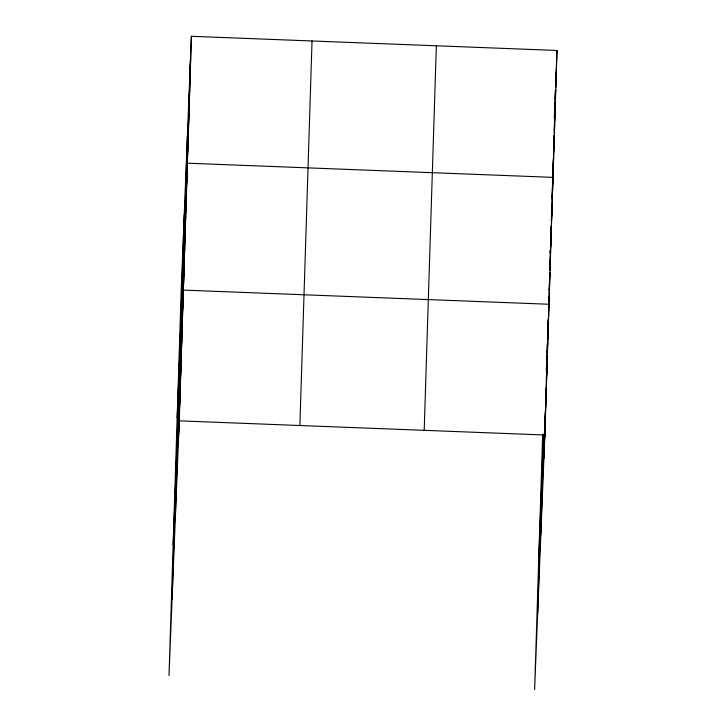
<?xml version="1.0" encoding="UTF-8"?>
<svg xmlns="http://www.w3.org/2000/svg" width="726" height="726" viewBox="0 0 726 726"><rect width="100%" height="100%" fill="white"/><g stroke="black" fill="none" stroke-linecap="round" stroke-linejoin="round"><path stroke-width="1.09" d="M172.071 599.349L184.222 214.805M175.22 520.851L187.372 136.316M178.278 444.666L190.43 60.122M191.392 36.3L181.164 290.999L169.004 675.534L179.24 420.844L191.392 36.3L556.996 50.466L544.836 435.001L534.608 689.7L542.685 434.175M299.883 425.518L312.035 40.974M424.193 430.327L436.344 45.792M537.667 613.515L543.338 434.121M540.825 535.017L544.001 434.447M543.883 458.823L544.663 434.239M544.872 427.541L545.398 410.78M545.58 405.19L546.106 388.428M546.315 381.722L546.85 364.96M547.059 358.254L547.558 342.608M547.767 335.902L548.312 318.569M548.484 313.278L549.019 296.362M549.219 290.01L549.754 273.094L549.682 275.208M549.954 266.751L550.49 249.826M551.225 226.566L550.689 243.482L551.978 209.088M551.388 221.276L551.923 204.36M552.123 198.016L552.658 181.092M552.858 174.748L553.366 158.885M553.566 152.542L554.101 135.617M554.301 129.273L554.836 112.358L554.7 116.587M555.036 106.014L555.535 90.151M555.771 82.746L556.034 74.288M189.767 81.276L190.72 57.454M189.096 102.42L190.384 68.026M188.424 123.574L189.722 89.171M188.098 134.147L189.05 110.325M187.426 155.3L188.715 120.897M186.754 176.445L188.052 142.051M177.153 417.895L187.381 163.196L552.985 177.362L552.114 199.015M185.756 208.171L187.045 173.777M185.085 229.325L186.373 194.922M184.749 239.898L185.711 216.076M184.086 261.051L185.375 226.648M183.415 282.196L184.703 247.802M183.079 292.769L184.041 268.947M173.142 544.79L183.705 279.519M181.772 334.033L183.052 300.156M181.137 354.152L182.417 320.266M180.819 364.207L181.781 340.385M180.184 384.326L181.464 350.44M179.549 404.436L180.828 370.55M178.914 424.547L180.193 390.67M178.596 434.611L179.558 410.78M554.283 117.984L554.51 112.385M555.045 98.936L555.408 89.97M555.744 83.78L556.996 50.466M555.363 95.433L555.581 90.024M555.762 85.686L556.325 71.611M555.045 107.92L555.689 89.77M555.771 87.601L555.989 82.183M554.029 137.731L554.12 135.571M554.292 131.243L555.317 103.337M553.693 148.313L554.219 135.317M554.301 133.148L554.655 124.482M553.03 169.457L553.502 157.551M553.593 155.382L554.319 135.063M552.359 190.611L552.749 180.865M552.84 178.696L553.648 156.208M549.954 252.721L550.045 250.479M550.671 234.797L550.989 226.957M551.397 216.874L551.887 204.55M551.397 221.249L552.649 187.934M550.353 254.064L550.526 249.726M550.662 246.477L551.315 230.233M549.945 268.711L550.589 250.561M550.671 248.392L550.98 240.814M549.237 290.945L549.972 272.531M549.963 270.626L550.308 261.959M548.684 306.935L549.119 296.108M549.201 293.939L549.636 283.113M538.737 558.956L543.729 434.801M546.306 370.659L546.487 366.176M547.023 352.736L547.431 342.645M547.785 333.688L548.366 319.422M548.493 316.173L549.31 293.685M547.377 348.199L547.595 342.781M547.767 338.452L548.656 314.313M546.742 368.309L546.878 365.06M547.05 360.731L548.021 334.432M546.424 378.373L547.386 354.542M545.789 398.483L546.224 387.657M546.315 385.488L547.068 364.606M545.153 418.603L545.462 411.016M545.589 407.767L546.433 384.716M544.518 438.713L544.736 433.295M544.863 430.046L545.789 404.836M544.201 448.768L545.153 424.946M183.369 290.101L548.974 304.258M179.24 420.844L544.836 435.001"/></g></svg>
